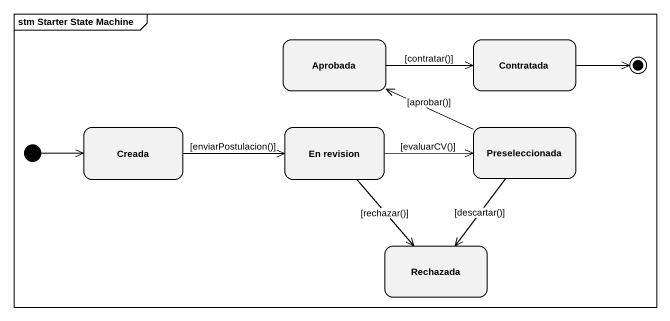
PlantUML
@startuml
mainframe stm Starter State Machine
hide empty description
state Aprobada
state Contratada
state Creada
state "En revision" as En_revision
state Preseleccionada
state Rechazada
[*] -right-> Creada
Aprobada -right-> Contratada : [contratar()]
Creada -right-> En_revision : [enviarPostulacion()]
En_revision -right-> Preseleccionada : [evaluarCV()]
En_revision --> Rechazada : [rechazar()]
Preseleccionada -left-> Aprobada : [aprobar()]
Preseleccionada --> Rechazada : [descartar()]
Contratada -right-> [*]
@enduml
